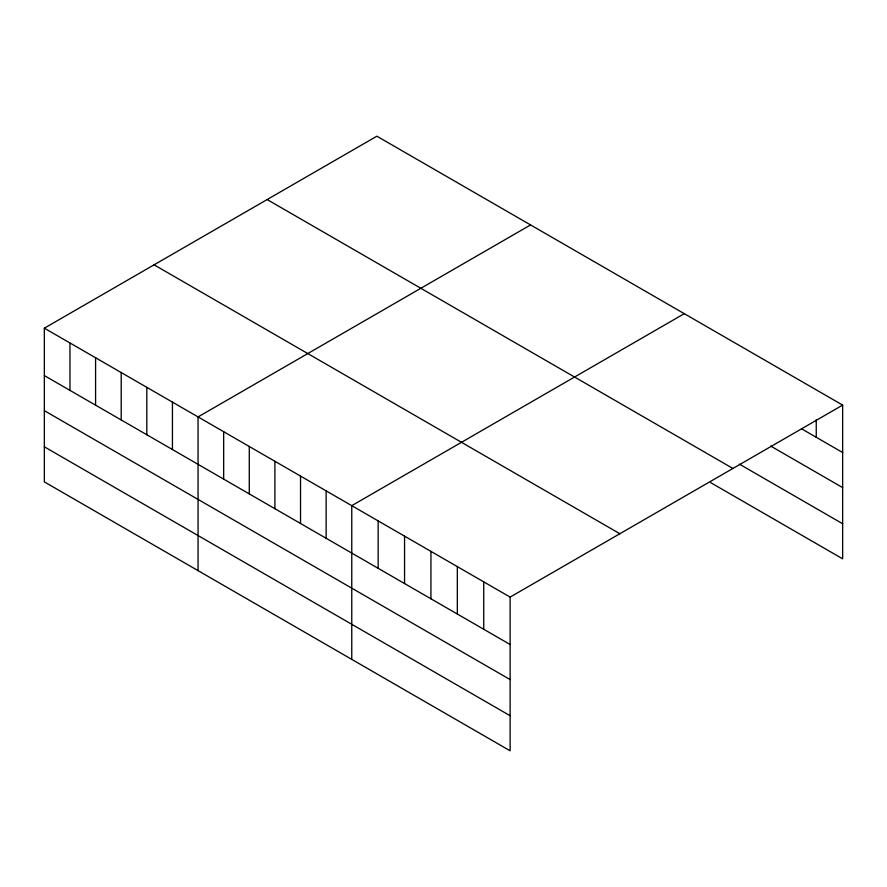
<?xml version="1.0" encoding="UTF-8"?>
<svg xmlns="http://www.w3.org/2000/svg" width="887" height="887" viewBox="0 0 887 887"><rect width="100%" height="100%" fill="white"/><g stroke="black" fill="none" stroke-linecap="round" stroke-linejoin="round"><path stroke-width="1.33" d="M44.35 328.179L510.125 597.095L510.125 750.801L44.35 481.896L44.35 328.179L376.875 136.199L842.65 405.104L842.65 558.821L710.675 482.628M530.581 224.932L198.056 416.923L198.056 570.629M684.287 313.676L351.762 505.657L351.762 659.374M510.125 597.095L842.65 405.104M801.859 428.975L842.65 452.525M770.67 446.039L842.65 487.595M739.47 464.178L842.65 523.74M267.142 199.553L732.917 468.458M154.083 264.825L619.858 533.741M44.35 375.589L510.125 644.505M44.35 410.67L510.125 679.586M44.35 446.815L510.125 715.72M816.251 419.673L816.251 437.28M483.725 581.85L483.725 629.26M457.337 566.616L457.337 614.026M430.938 551.381L430.938 598.792M404.55 536.136L404.55 583.546M378.15 520.902L378.15 568.312M326.139 490.866L326.139 538.287M300.527 476.086L300.527 523.496M274.903 461.295L274.903 508.706M249.291 446.505L249.291 493.915M223.668 431.714L223.668 479.124M172.433 402.133L172.433 449.543M146.821 387.342L146.821 434.752M121.197 372.551L121.197 419.961M95.585 357.76L95.585 405.171M69.962 342.97L69.962 390.38"/></g></svg>
